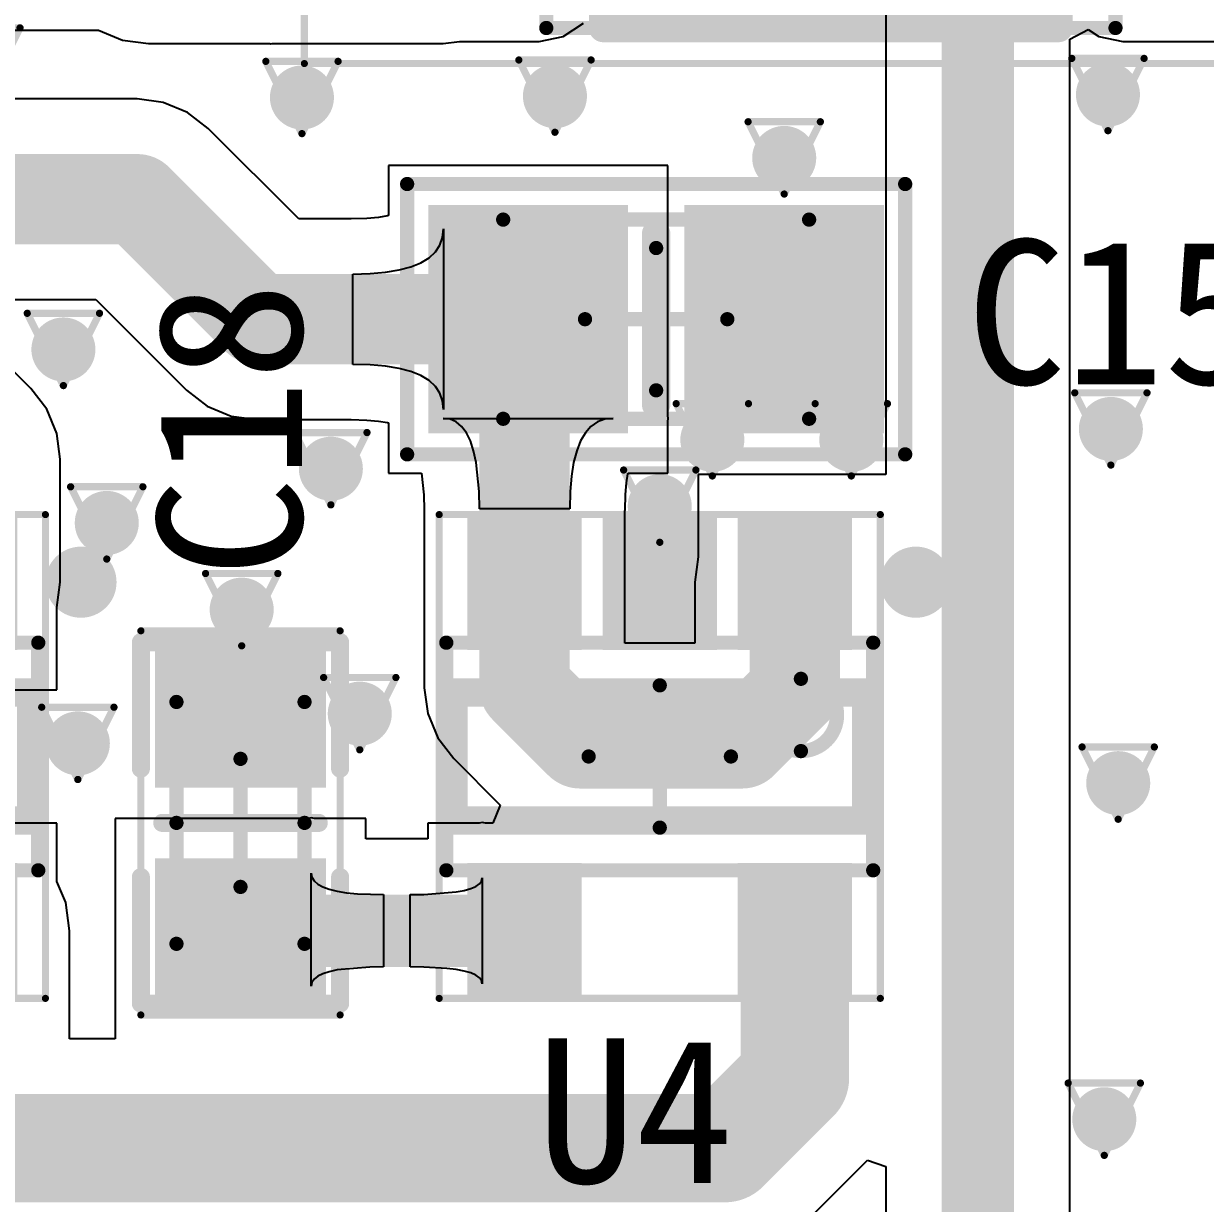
# Model space of a CAD drawing. Extents: x 75 to 173, y 40 to 188.
# Drawn here: x 133.12 to 141.42, y 161.45 to 169.74 of the extents above; entities that cross this region are included whole.
import ezdxf

# ---------------------------------------------------------------- set-up
doc = ezdxf.new("R2010")
doc.units = 0
doc.header["$MEASUREMENT"] = 0
doc.layers.get('0').update_dxf_attribs({"linetype": 'CONTINUOUS'})
for name, color, linetype in [('BottomLayer', 5, 'CONTINUOUS'), ('DRILLDRAWING', 1, 'CONTINUOUS'), ('MECHANICAL13', 56, 'CONTINUOUS'), ('MECHANICAL15', 56, 'CONTINUOUS'), ('MULTILAYER', 9, 'CONTINUOUS'), ('TopLayer', 1, 'CONTINUOUS'), ('TOPOVERLAY', 2, 'CONTINUOUS'), ('TOPPASTE', 8, 'CONTINUOUS'), ('TOPSOLDER', 216, 'CONTINUOUS'), ('ViaHoleLayer', 16, 'CONTINUOUS')]:
    doc.layers.add(name, color=color, linetype=linetype)

# ---------------------------------------------------------------- blocks, each defined once
blk = doc.blocks.new('SOT_23_5PIN_9')
at = {"layer": 'MECHANICAL13', "const_width": 0.1}
for points in [[(-0.79992, -1.500104), (-0.79992, 1.499918)], [(0.800082, 1.499918), (-0.79992, 1.499918)], [(0.800082, -1.500104), (0.800082, 1.499918)], [(0.800082, -1.500104), (-0.79992, -1.500104)]]:
    blk.add_lwpolyline(points, dxfattribs=at)
at = {"layer": 'MECHANICAL13'}
for points, const_width in [([(-0.824918, 1.499918, 1), (-0.774921, 1.499918, 1)], 0.05), ([(-0.824918, 1.499918, 1), (-0.774921, 1.499918, 1)], 0.05), ([(0.775084, 1.499918, 1), (0.825081, 1.499918, 1)], 0.05), ([(0.775084, 1.499918, 1), (0.825081, 1.499918, 1)], 0.05), ([(-0.03792, 0.991918, 1), (-0.54592, 0.991918, 1)], 0.1), ([(-0.570918, 0.991918, 1), (-0.520921, 0.991918, 1)], 0.05), ([(-0.062918, 0.991918, 1), (-0.012921, 0.991918, 1)], 0.05), ([(-0.824918, -1.500104, 1), (-0.774921, -1.500104, 1)], 0.05), ([(-0.824918, -1.500104, 1), (-0.774921, -1.500104, 1)], 0.05), ([(0.775084, -1.500104, 1), (0.825081, -1.500104, 1)], 0.05), ([(0.775084, -1.500104, 1), (0.825081, -1.500104, 1)], 0.05)]:
    blk.add_lwpolyline(points, format="xyb", close=True, dxfattribs=dict(at, const_width=const_width))
at = {"layer": 'MECHANICAL15'}
for points, const_width in [([(1.700002, 1.549999), (-1.699999, 1.549999)], 0.05), ([(-1.699999, -1.549999), (-1.699999, 1.549999)], 0.05), ([(1.700002, -1.549999), (1.700002, 1.549999)], 0.05), ([(0, -0.499999), (0, 0.500002)], 0.1), ([(0.500002, 0), (-0.499999, 0)], 0.1), ([(1.700002, -1.549999), (-1.699999, -1.549999)], 0.05)]:
    blk.add_lwpolyline(points, dxfattribs=dict(at, const_width=const_width))
for points, const_width in [([(-1.712498, 1.549999, 1), (-1.6875, 1.549999, 1)], 0.024999), ([(-1.712498, 1.549999, 1), (-1.6875, 1.549999, 1)], 0.024999), ([(1.687502, 1.549999, 1), (1.712501, 1.549999, 1)], 0.024999), ([(1.687502, 1.549999, 1), (1.712501, 1.549999, 1)], 0.024999), ([(-0.024999, 0.500002, 1), (0.024999, 0.500002, 1)], 0.05), ([(-0.524998, 0, 1), (-0.475, 0, 1)], 0.05), ([(0.475003, 0, 1), (0.525, 0, 1)], 0.05), ([(-0.024999, -0.499999, 1), (0.024999, -0.499999, 1)], 0.05), ([(-1.712498, -1.549999, 1), (-1.6875, -1.549999, 1)], 0.024999), ([(-1.712498, -1.549999, 1), (-1.6875, -1.549999, 1)], 0.024999), ([(1.687502, -1.549999, 1), (1.712501, -1.549999, 1)], 0.024999), ([(1.687502, -1.549999, 1), (1.712501, -1.549999, 1)], 0.024999)]:
    blk.add_lwpolyline(points, format="xyb", close=True, dxfattribs=dict(at, const_width=const_width))
at = {"layer": 'TOPOVERLAY'}
for points, const_width in [([(-1.099998, 1.800001, 1), (-1.35, 1.800001, 1)], 0.249999), ([(-1.412499, 1.800001, 1), (-1.287501, 1.800001, 1)], 0.124998), ([(-1.162497, 1.800001, 1), (-1.037499, 1.800001, 1)], 0.124998), ([(-0.499999, 1.45, 1), (-0.399999, 1.45, 1)], 0.1), ([(-0.499999, 1.45, 1), (-0.399999, 1.45, 1)], 0.1), ([(0.400002, 1.45, 1), (0.500002, 1.45, 1)], 0.1), ([(0.400002, 1.45, 1), (0.500002, 1.45, 1)], 0.1), ([(-0.499999, -1.45, 1), (-0.399999, -1.45, 1)], 0.1), ([(-0.499999, -1.45, 1), (-0.399999, -1.45, 1)], 0.1), ([(0.400002, -1.45, 1), (0.500002, -1.45, 1)], 0.1), ([(0.400002, -1.45, 1), (0.500002, -1.45, 1)], 0.1)]:
    blk.add_lwpolyline(points, format="xyb", close=True, dxfattribs=dict(at, const_width=const_width))
at = {"layer": 'TOPOVERLAY', "const_width": 0.2}
for points in [[(-0.449999, -1.45), (-0.449999, 1.45)], [(0.450002, 1.45), (-0.449999, 1.45)], [(0.450002, -1.45), (0.450002, 1.45)], [(0.450002, -1.45), (-0.449999, -1.45)]]:
    blk.add_lwpolyline(points, dxfattribs=at)
at = {"layer": 'TOPPASTE'}
for points in [[(-0.849998, 0.650001), (-0.849998, 1.25), (-1.599999, 0.650001), (-1.599999, 1.25)], [(1.600002, 0.650001), (1.600002, 1.25), (0.850001, 0.650001), (0.850001, 1.25)], [(-0.849998, -0.299999), (-0.849998, 0.299999), (-1.599999, -0.299999), (-1.599999, 0.299999)], [(-0.849998, -1.249997), (-0.849998, -0.649999), (-1.599999, -1.249997), (-1.599999, -0.649999)], [(1.600002, -1.249997), (1.600002, -0.649999), (0.850001, -1.249997), (0.850001, -0.649999)]]:
    blk.add_solid(points, dxfattribs=at)
at = {"layer": 'TOPSOLDER'}
for points in [[(-0.748398, 0.548401), (-0.748398, 1.3516), (-1.701599, 0.548401), (-1.701599, 1.3516)], [(1.701602, 0.548401), (1.701602, 1.3516), (0.748401, 0.548401), (0.748401, 1.3516)], [(-0.748398, -0.401599), (-0.748398, 0.401599), (-1.701599, -0.401599), (-1.701599, 0.401599)], [(-0.748398, -1.351598), (-0.748398, -0.548399), (-1.701599, -1.351598), (-1.701599, -0.548399)], [(1.701602, -1.351598), (1.701602, -0.548399), (0.748401, -1.351598), (0.748401, -0.548399)]]:
    blk.add_solid(points, dxfattribs=at)
blk = doc.blocks.new('C0603_18')
at = {"layer": 'MECHANICAL13', "const_width": 0.1}
for points in [[(-0.850001, -0.450002), (-0.850001, 0.449999)], [(0.849998, 0.449999), (-0.850001, 0.449999)], [(0.849998, -0.450002), (0.849998, 0.449999)], [(0.849998, -0.450002), (-0.850001, -0.450002)]]:
    blk.add_lwpolyline(points, dxfattribs=at)
at = {"layer": 'MECHANICAL13', "const_width": 0.05}
for points in [[(-0.875, 0.449999, 1), (-0.825002, 0.449999, 1)], [(-0.875, 0.449999, 1), (-0.825002, 0.449999, 1)], [(0.825, 0.449999, 1), (0.874997, 0.449999, 1)], [(0.825, 0.449999, 1), (0.874997, 0.449999, 1)], [(-0.875, -0.450002, 1), (-0.825002, -0.450002, 1)], [(-0.875, -0.450002, 1), (-0.825002, -0.450002, 1)], [(0.825, -0.450002, 1), (0.874997, -0.450002, 1)], [(0.825, -0.450002, 1), (0.874997, -0.450002, 1)]]:
    blk.add_lwpolyline(points, format="xyb", close=True, dxfattribs=at)
at = {"layer": 'MECHANICAL15'}
for points, const_width in [([(1.35, 0.700001), (-1.35, 0.700001)], 0.05), ([(-1.35, -0.700001), (-1.35, 0.700001)], 0.05), ([(1.35, -0.700001), (1.35, 0.700001)], 0.05), ([(0, -0.450002), (0, 0.449999)], 0.1), ([(0.449999, 0), (-0.450002, 0)], 0.1), ([(1.35, -0.700001), (-1.35, -0.700001)], 0.05)]:
    blk.add_lwpolyline(points, dxfattribs=dict(at, const_width=const_width))
for points, const_width in [([(-1.362499, 0.700001, 1), (-1.3375, 0.700001, 1)], 0.024999), ([(-1.362499, 0.700001, 1), (-1.3375, 0.700001, 1)], 0.024999), ([(1.3375, 0.700001, 1), (1.362499, 0.700001, 1)], 0.024999), ([(1.3375, 0.700001, 1), (1.362499, 0.700001, 1)], 0.024999), ([(-0.024999, 0.449999, 1), (0.024999, 0.449999, 1)], 0.05), ([(-0.475, 0, 1), (-0.425003, 0, 1)], 0.05), ([(0.425, 0, 1), (0.474998, 0, 1)], 0.05), ([(-0.024999, -0.450002, 1), (0.024999, -0.450002, 1)], 0.05), ([(-1.362499, -0.700001, 1), (-1.3375, -0.700001, 1)], 0.024999), ([(-1.362499, -0.700001, 1), (-1.3375, -0.700001, 1)], 0.024999), ([(1.3375, -0.700001, 1), (1.362499, -0.700001, 1)], 0.024999), ([(1.3375, -0.700001, 1), (1.362499, -0.700001, 1)], 0.024999)]:
    blk.add_lwpolyline(points, format="xyb", close=True, dxfattribs=dict(at, const_width=const_width))
at = {"layer": 'TOPOVERLAY', "const_width": 0.127}
for points in [[(-1.27, -0.700001), (-1.27, 0.700001)], [(-0.381, 0.700001), (-1.27, 0.700001)], [(1.27, 0.700001), (0.381, 0.700001)], [(1.27, -0.700001), (1.27, 0.700001)], [(0, -0.549999), (0, 0.549999)], [(-0.381, -0.700001), (-1.27, -0.700001)], [(1.27, -0.700001), (0.381, -0.700001)]]:
    blk.add_lwpolyline(points, dxfattribs=at)
at = {"layer": 'TOPOVERLAY', "const_width": 0.0635}
for points in [[(-1.30175, 0.700001, 1), (-1.23825, 0.700001, 1)], [(-1.30175, 0.700001, 1), (-1.23825, 0.700001, 1)], [(-0.41275, 0.700001, 1), (-0.34925, 0.700001, 1)], [(0.34925, 0.700001, 1), (0.41275, 0.700001, 1)], [(1.23825, 0.700001, 1), (1.30175, 0.700001, 1)], [(1.23825, 0.700001, 1), (1.30175, 0.700001, 1)], [(-0.03175, 0.549999, 1), (0.03175, 0.549999, 1)], [(-0.03175, -0.549999, 1), (0.03175, -0.549999, 1)], [(-1.30175, -0.700001, 1), (-1.23825, -0.700001, 1)], [(-1.30175, -0.700001, 1), (-1.23825, -0.700001, 1)], [(-0.41275, -0.700001, 1), (-0.34925, -0.700001, 1)], [(0.34925, -0.700001, 1), (0.41275, -0.700001, 1)], [(1.23825, -0.700001, 1), (1.30175, -0.700001, 1)], [(1.23825, -0.700001, 1), (1.30175, -0.700001, 1)]]:
    blk.add_lwpolyline(points, format="xyb", close=True, dxfattribs=at)
at = {"layer": 'TOPPASTE'}
for points in [[(-0.350002, -0.499999), (-0.350002, 0.499999), (-1.15, -0.499999), (-1.15, 0.499999)], [(1.149998, -0.499999), (1.149998, 0.499999), (0.349999, -0.499999), (0.349999, 0.499999)]]:
    blk.add_solid(points, dxfattribs=at)
at = {"layer": 'TOPSOLDER'}
for points in [[(-0.248402, -0.601599), (-0.248402, 0.601599), (-1.2516, -0.601599), (-1.2516, 0.601599)], [(1.251598, -0.601599), (1.251598, 0.601599), (0.248399, -0.601599), (0.248399, 0.601599)]]:
    blk.add_solid(points, dxfattribs=at)
blk = doc.blocks.new('C0805_19')
at = {"layer": 'MECHANICAL13', "const_width": 0.1}
for points in [[(-1.074999, 0.700004), (1.075002, 0.700004)], [(-1.074999, -0.699996), (-1.074999, 0.700004)], [(1.075002, -0.699996), (1.075002, 0.700004)], [(-1.074999, -0.699996), (1.075002, -0.699996)]]:
    blk.add_lwpolyline(points, dxfattribs=at)
at = {"layer": 'MECHANICAL13', "const_width": 0.05}
for points in [[(-1.099998, 0.700004, 1), (-1.05, 0.700004, 1)], [(-1.099998, 0.700004, 1), (-1.05, 0.700004, 1)], [(1.050003, 0.700004, 1), (1.1, 0.700004, 1)], [(1.050003, 0.700004, 1), (1.1, 0.700004, 1)], [(-1.099998, -0.699996, 1), (-1.05, -0.699996, 1)], [(-1.099998, -0.699996, 1), (-1.05, -0.699996, 1)], [(1.050003, -0.699996, 1), (1.1, -0.699996, 1)], [(1.050003, -0.699996, 1), (1.1, -0.699996, 1)]]:
    blk.add_lwpolyline(points, format="xyb", close=True, dxfattribs=at)
at = {"layer": 'MECHANICAL15', "const_width": 0.1}
for points in [[(-1.749999, 0.950003), (1.750002, 0.950003)], [(-1.749999, -0.949996), (-1.749999, 0.950003)], [(1.750002, -0.949996), (1.750002, 0.950003)], [(0.000003, -0.499996), (0.000003, 0.500004)], [(-0.499999, 0.000003), (0.500002, 0.000003)], [(-1.749999, -0.949996), (1.750002, -0.949996)]]:
    blk.add_lwpolyline(points, dxfattribs=at)
at = {"layer": 'MECHANICAL15', "const_width": 0.05}
for points in [[(-1.774998, 0.950003, 1), (-1.725, 0.950003, 1)], [(-1.774998, 0.950003, 1), (-1.725, 0.950003, 1)], [(1.725003, 0.950003, 1), (1.775, 0.950003, 1)], [(1.725003, 0.950003, 1), (1.775, 0.950003, 1)], [(-0.024996, 0.500004, 1), (0.025001, 0.500004, 1)], [(-0.524998, 0.000003, 1), (-0.475, 0.000003, 1)], [(0.475003, 0.000003, 1), (0.525, 0.000003, 1)], [(-0.024996, -0.499996, 1), (0.025001, -0.499996, 1)], [(-1.774998, -0.949996, 1), (-1.725, -0.949996, 1)], [(-1.774998, -0.949996, 1), (-1.725, -0.949996, 1)], [(1.725003, -0.949996, 1), (1.775, -0.949996, 1)], [(1.725003, -0.949996, 1), (1.775, -0.949996, 1)]]:
    blk.add_lwpolyline(points, format="xyb", close=True, dxfattribs=at)
at = {"layer": 'TOPOVERLAY', "const_width": 0.2}
blk.add_lwpolyline([(0, -0.599999), (0, 0.599999)], dxfattribs=at)
at = {"layer": 'TOPOVERLAY', "const_width": 0.1}
for points in [[(-0.05, 0.599999, 1), (0.05, 0.599999, 1)], [(-0.05, -0.599999, 1), (0.05, -0.599999, 1)]]:
    blk.add_lwpolyline(points, format="xyb", close=True, dxfattribs=at)
at = {"layer": 'TOPPASTE'}
for points in [[(-0.299999, -0.699996), (-0.299999, 0.700001), (-1.499997, -0.699996), (-1.499997, 0.700001)], [(1.5, -0.699996), (1.5, 0.700001), (0.300002, -0.699996), (0.300002, 0.700001)]]:
    blk.add_solid(points, dxfattribs=at)
at = {"layer": 'TOPSOLDER'}
for points in [[(-0.198399, -0.801596), (-0.198399, 0.801601), (-1.601597, -0.801596), (-1.601597, 0.801601)], [(1.6016, -0.801596), (1.6016, 0.801601), (0.198402, -0.801596), (0.198402, 0.801601)]]:
    blk.add_solid(points, dxfattribs=at)
blk = doc.blocks.new('SOP_8PIN_20')
at = {"layer": 'MECHANICAL13', "const_width": 0.1}
for points in [[(-2.000001, -2.5), (-2.000001, 2.5)], [(-2.000001, 2.5), (1.999999, 2.5)], [(1.999999, -2.5), (1.999999, 2.5)], [(-2.000001, -2.5), (1.999999, -2.5)]]:
    blk.add_lwpolyline(points, dxfattribs=at)
at = {"layer": 'MECHANICAL13'}
for points, const_width in [([(-2.025, 2.5, 1), (-1.975002, 2.5, 1)], 0.05), ([(-2.025, 2.5, 1), (-1.975002, 2.5, 1)], 0.05), ([(1.975, 2.5, 1), (2.024997, 2.5, 1)], 0.05), ([(1.975, 2.5, 1), (2.024997, 2.5, 1)], 0.05), ([(-0.600001, 1.599999, 1), (-1.599999, 1.599999, 1)], 0.1), ([(-1.624998, 1.599999, 1), (-1.575001, 1.599999, 1)], 0.05), ([(-0.625, 1.599999, 1), (-0.575003, 1.599999, 1)], 0.05), ([(-2.025, -2.5, 1), (-1.975002, -2.5, 1)], 0.05), ([(-2.025, -2.5, 1), (-1.975002, -2.5, 1)], 0.05), ([(1.975, -2.5, 1), (2.024997, -2.5, 1)], 0.05), ([(1.975, -2.5, 1), (2.024997, -2.5, 1)], 0.05)]:
    blk.add_lwpolyline(points, format="xyb", close=True, dxfattribs=dict(at, const_width=const_width))
at = {"layer": 'MECHANICAL15'}
for points, const_width in [([(-3.7, -2.75), (-3.7, 2.75)], 0.05), ([(-3.7, 2.75), (3.7, 2.75)], 0.05), ([(3.7, -2.75), (3.7, 2.75)], 0.05), ([(0, -0.499999), (0, 0.499999)], 0.1), ([(-0.500002, 0), (0.499999, 0)], 0.1), ([(-3.7, -2.75), (3.7, -2.75)], 0.05)]:
    blk.add_lwpolyline(points, dxfattribs=dict(at, const_width=const_width))
for points, const_width in [([(-3.7125, 2.75, 1), (-3.687501, 2.75, 1)], 0.024999), ([(-3.7125, 2.75, 1), (-3.687501, 2.75, 1)], 0.024999), ([(3.687501, 2.75, 1), (3.7125, 2.75, 1)], 0.024999), ([(3.687501, 2.75, 1), (3.7125, 2.75, 1)], 0.024999), ([(-0.024999, 0.499999, 1), (0.024999, 0.499999, 1)], 0.05), ([(-0.525, 0, 1), (-0.475003, 0, 1)], 0.05), ([(0.475, 0, 1), (0.524998, 0, 1)], 0.05), ([(-0.024999, -0.499999, 1), (0.024999, -0.499999, 1)], 0.05), ([(-3.7125, -2.75, 1), (-3.687501, -2.75, 1)], 0.024999), ([(-3.7125, -2.75, 1), (-3.687501, -2.75, 1)], 0.024999), ([(3.687501, -2.75, 1), (3.7125, -2.75, 1)], 0.024999), ([(3.687501, -2.75, 1), (3.7125, -2.75, 1)], 0.024999)]:
    blk.add_lwpolyline(points, format="xyb", close=True, dxfattribs=dict(at, const_width=const_width))
at = {"layer": 'TOPOVERLAY'}
for points, const_width in [([(-2.599997, 2.755001, 1), (-2.849999, 2.755001, 1)], 0.249999), ([(-2.912499, 2.755001, 1), (-2.7875, 2.755001, 1)], 0.124998), ([(-2.662497, 2.755001, 1), (-2.537498, 2.755001, 1)], 0.124998), ([(-1.650002, 2.5, 1), (-1.550002, 2.5, 1)], 0.1), ([(-1.650002, 2.5, 1), (-1.550002, 2.5, 1)], 0.1), ([(1.549999, 2.5, 1), (1.649999, 2.5, 1)], 0.1), ([(1.549999, 2.5, 1), (1.649999, 2.5, 1)], 0.1), ([(-0.300002, 1.5, 1), (-0.900001, 1.5, 1)], 0.599999), ([(-1.05, 1.5, 1), (-0.750001, 1.5, 1)], 0.299999), ([(-0.450002, 1.5, 1), (-0.150002, 1.5, 1)], 0.299999), ([(-1.650002, -2.5, 1), (-1.550002, -2.5, 1)], 0.1), ([(-1.650002, -2.5, 1), (-1.550002, -2.5, 1)], 0.1), ([(1.549999, -2.5, 1), (1.649999, -2.5, 1)], 0.1), ([(1.549999, -2.5, 1), (1.649999, -2.5, 1)], 0.1)]:
    blk.add_lwpolyline(points, format="xyb", close=True, dxfattribs=dict(at, const_width=const_width))
at = {"layer": 'TOPOVERLAY', "const_width": 0.2}
for points in [[(-1.600002, -2.5), (-1.600002, 2.5)], [(-1.600002, 2.5), (1.599999, 2.5)], [(1.599999, -2.5), (1.599999, 2.5)], [(-1.600002, -2.5), (1.599999, -2.5)]]:
    blk.add_lwpolyline(points, dxfattribs=at)
blk = doc.blocks.new('SOT_23_5PIN_21')
at = {"layer": 'MECHANICAL13', "const_width": 0.1}
for points in [[(0.800082, 1.499918), (-0.79992, 1.499918)], [(-0.79992, -1.500104), (-0.79992, 1.499918)], [(0.800082, -1.500104), (0.800082, 1.499918)], [(0.800082, -1.500104), (-0.79992, -1.500104)]]:
    blk.add_lwpolyline(points, dxfattribs=at)
at = {"layer": 'MECHANICAL13'}
for points, const_width in [([(-0.824918, 1.499918, 1), (-0.774921, 1.499918, 1)], 0.05), ([(-0.824918, 1.499918, 1), (-0.774921, 1.499918, 1)], 0.05), ([(0.775084, 1.499918, 1), (0.825081, 1.499918, 1)], 0.05), ([(0.775084, 1.499918, 1), (0.825081, 1.499918, 1)], 0.05), ([(-0.03792, 0.991918, 1), (-0.54592, 0.991918, 1)], 0.1), ([(-0.570918, 0.991918, 1), (-0.520921, 0.991918, 1)], 0.05), ([(-0.062918, 0.991918, 1), (-0.012921, 0.991918, 1)], 0.05), ([(-0.824918, -1.500104, 1), (-0.774921, -1.500104, 1)], 0.05), ([(-0.824918, -1.500104, 1), (-0.774921, -1.500104, 1)], 0.05), ([(0.775084, -1.500104, 1), (0.825081, -1.500104, 1)], 0.05), ([(0.775084, -1.500104, 1), (0.825081, -1.500104, 1)], 0.05)]:
    blk.add_lwpolyline(points, format="xyb", close=True, dxfattribs=dict(at, const_width=const_width))
at = {"layer": 'MECHANICAL15'}
for points, const_width in [([(-1.699999, -1.549999), (-1.699999, 1.549999)], 0.05), ([(1.700002, 1.549999), (-1.699999, 1.549999)], 0.05), ([(1.700002, -1.549999), (1.700002, 1.549999)], 0.05), ([(0, -0.499999), (0, 0.500002)], 0.1), ([(0.500002, 0), (-0.499999, 0)], 0.1), ([(1.700002, -1.549999), (-1.699999, -1.549999)], 0.05)]:
    blk.add_lwpolyline(points, dxfattribs=dict(at, const_width=const_width))
for points, const_width in [([(-1.712498, 1.549999, 1), (-1.6875, 1.549999, 1)], 0.024999), ([(-1.712498, 1.549999, 1), (-1.6875, 1.549999, 1)], 0.024999), ([(1.687502, 1.549999, 1), (1.712501, 1.549999, 1)], 0.024999), ([(1.687502, 1.549999, 1), (1.712501, 1.549999, 1)], 0.024999), ([(-0.024999, 0.500002, 1), (0.024999, 0.500002, 1)], 0.05), ([(-0.524998, 0, 1), (-0.475, 0, 1)], 0.05), ([(0.475003, 0, 1), (0.525, 0, 1)], 0.05), ([(-0.024999, -0.499999, 1), (0.024999, -0.499999, 1)], 0.05), ([(-1.712498, -1.549999, 1), (-1.6875, -1.549999, 1)], 0.024999), ([(-1.712498, -1.549999, 1), (-1.6875, -1.549999, 1)], 0.024999), ([(1.687502, -1.549999, 1), (1.712501, -1.549999, 1)], 0.024999), ([(1.687502, -1.549999, 1), (1.712501, -1.549999, 1)], 0.024999)]:
    blk.add_lwpolyline(points, format="xyb", close=True, dxfattribs=dict(at, const_width=const_width))
at = {"layer": 'TOPOVERLAY'}
for points, const_width in [([(-1.099998, 1.800001, 1), (-1.35, 1.800001, 1)], 0.249999), ([(-1.412499, 1.800001, 1), (-1.287501, 1.800001, 1)], 0.124998), ([(-1.162497, 1.800001, 1), (-1.037499, 1.800001, 1)], 0.124998), ([(-0.499999, 1.45, 1), (-0.399999, 1.45, 1)], 0.1), ([(-0.499999, 1.45, 1), (-0.399999, 1.45, 1)], 0.1), ([(0.400002, 1.45, 1), (0.500002, 1.45, 1)], 0.1), ([(0.400002, 1.45, 1), (0.500002, 1.45, 1)], 0.1), ([(-0.499999, -1.45, 1), (-0.399999, -1.45, 1)], 0.1), ([(-0.499999, -1.45, 1), (-0.399999, -1.45, 1)], 0.1), ([(0.400002, -1.45, 1), (0.500002, -1.45, 1)], 0.1), ([(0.400002, -1.45, 1), (0.500002, -1.45, 1)], 0.1)]:
    blk.add_lwpolyline(points, format="xyb", close=True, dxfattribs=dict(at, const_width=const_width))
at = {"layer": 'TOPOVERLAY', "const_width": 0.2}
for points in [[(0.450002, 1.45), (-0.449999, 1.45)], [(-0.449999, -1.45), (-0.449999, 1.45)], [(0.450002, -1.45), (0.450002, 1.45)], [(0.450002, -1.45), (-0.449999, -1.45)]]:
    blk.add_lwpolyline(points, dxfattribs=at)
at = {"layer": 'TOPPASTE'}
for points in [[(-0.849998, 0.650001), (-0.849998, 1.25), (-1.599999, 0.650001), (-1.599999, 1.25)], [(1.600002, 0.650001), (1.600002, 1.25), (0.850001, 0.650001), (0.850001, 1.25)], [(-0.849998, -0.299999), (-0.849998, 0.299999), (-1.599999, -0.299999), (-1.599999, 0.299999)], [(-0.849998, -1.249997), (-0.849998, -0.649999), (-1.599999, -1.249997), (-1.599999, -0.649999)], [(1.600002, -1.249997), (1.600002, -0.649999), (0.850001, -1.249997), (0.850001, -0.649999)]]:
    blk.add_solid(points, dxfattribs=at)
at = {"layer": 'TOPSOLDER'}
for points in [[(-0.748398, 0.548401), (-0.748398, 1.3516), (-1.701599, 0.548401), (-1.701599, 1.3516)], [(1.701602, 0.548401), (1.701602, 1.3516), (0.748401, 0.548401), (0.748401, 1.3516)], [(-0.748398, -0.401599), (-0.748398, 0.401599), (-1.701599, -0.401599), (-1.701599, 0.401599)], [(-0.748398, -1.351598), (-0.748398, -0.548399), (-1.701599, -1.351598), (-1.701599, -0.548399)], [(1.701602, -1.351598), (1.701602, -0.548399), (0.748401, -1.351598), (0.748401, -0.548399)]]:
    blk.add_solid(points, dxfattribs=at)

msp = doc.modelspace()

# ---------------------------------------------------------------- linework, layer by layer
at = {"layer": 'BottomLayer', "const_width": 0.225}
for points in [[(134.95856, 169.21897, 1), (135.18355, 169.21897, 1)], [(136.73656, 169.22862, 1), (136.96155, 169.22862, 1)], [(140.62276, 169.23961, 1), (140.84775, 169.23961, 1)], [(138.34776, 168.79442, 1), (138.57276, 168.79442, 1)], [(133.28216, 167.44822, 1), (133.50715, 167.44822, 1)], [(140.64338, 166.88942, 1), (140.86838, 166.88942, 1)], [(137.84258, 166.81322, 1), (138.06758, 166.81322, 1)], [(138.81936, 166.81322, 1), (139.04435, 166.81322, 1)], [(135.16176, 166.61002, 1), (135.38675, 166.61002, 1)], [(137.47316, 166.34674, 1), (137.69815, 166.34674, 1)], [(133.58696, 166.22902, 1), (133.81195, 166.22902, 1)], [(134.53516, 165.61942, 1), (134.76016, 165.61942, 1)], [(135.36496, 164.88848, 1), (135.58995, 164.88848, 1)], [(133.38376, 164.67962, 1), (133.60875, 164.67962, 1)], [(140.69494, 164.40022, 1), (140.91994, 164.40022, 1)], [(140.59706, 162.03802, 1), (140.82206, 162.03802, 1)]]:
    msp.add_lwpolyline(points, format="xyb", close=True, dxfattribs=at)
at = {"layer": 'DRILLDRAWING', "const_width": 0.0508}
for points in [[(132.58186, 169.70882), (133.08986, 169.70882)], [(132.83586, 169.20082), (133.08986, 169.70882)], [(134.81706, 169.47297), (135.32506, 169.47297)], [(134.81706, 169.47297), (135.07106, 168.96497)], [(135.07106, 168.96497), (135.32506, 169.47297)], [(136.59506, 169.48262), (137.10306, 169.48262)], [(136.59506, 169.48262), (136.84906, 168.97462)], [(136.84906, 168.97462), (137.10306, 169.48262)], [(140.48126, 169.49361), (140.98926, 169.49361)], [(140.48126, 169.49361), (140.73526, 168.98561)], [(140.73526, 168.98561), (140.98926, 169.49361)], [(138.20626, 169.04842), (138.71426, 169.04842)], [(138.20626, 169.04842), (138.46026, 168.54042)], [(138.46026, 168.54042), (138.71426, 169.04842)], [(133.14066, 167.70222), (133.64866, 167.70222)], [(133.14066, 167.70222), (133.39466, 167.19422)], [(133.39466, 167.19422), (133.64866, 167.70222)], [(137.70108, 167.06722), (138.20908, 167.06722)], [(137.70108, 167.06722), (137.95508, 166.55922)], [(137.95508, 166.55922), (138.20908, 167.06722)], [(138.67786, 167.06722), (139.18586, 167.06722)], [(138.67786, 167.06722), (138.93186, 166.55922)], [(138.93186, 166.55922), (139.18586, 167.06722)], [(140.50188, 167.14342), (141.00988, 167.14342)], [(140.50188, 167.14342), (140.75588, 166.63542)], [(140.75588, 166.63542), (141.00988, 167.14342)], [(135.02026, 166.86402), (135.52826, 166.86402)], [(135.02026, 166.86402), (135.27426, 166.35602)], [(135.27426, 166.35602), (135.52826, 166.86402)], [(137.33166, 166.60074), (137.83966, 166.60074)], [(137.33166, 166.60074), (137.58566, 166.09274)], [(137.58566, 166.09274), (137.83966, 166.60074)], [(133.44546, 166.48302), (133.95346, 166.48302)], [(133.44546, 166.48302), (133.69946, 165.97502)], [(133.69946, 165.97502), (133.95346, 166.48302)], [(134.39366, 165.87342), (134.90166, 165.87342)], [(134.39366, 165.87342), (134.64766, 165.36542)], [(134.64766, 165.36542), (134.90166, 165.87342)], [(135.22346, 165.14248), (135.73146, 165.14248)], [(135.22346, 165.14248), (135.47746, 164.63448)], [(135.47746, 164.63448), (135.73146, 165.14248)], [(133.24226, 164.93362), (133.75026, 164.93362)], [(133.24226, 164.93362), (133.49626, 164.42562)], [(133.49626, 164.42562), (133.75026, 164.93362)], [(140.55344, 164.65422), (141.06144, 164.65422)], [(140.55344, 164.65422), (140.80744, 164.14622)], [(140.80744, 164.14622), (141.06144, 164.65422)], [(140.45556, 162.29202), (140.96356, 162.29202)], [(140.45556, 162.29202), (140.70956, 161.78402)], [(140.70956, 161.78402), (140.96356, 162.29202)]]:
    msp.add_lwpolyline(points, dxfattribs=at)
at = {"layer": 'DRILLDRAWING', "const_width": 0.0254}
for points in [[(133.07716, 169.70882, 1), (133.10256, 169.70882, 1)], [(133.07716, 169.70882, 1), (133.10256, 169.70882, 1)], [(134.80436, 169.47297, 1), (134.82976, 169.47297, 1)], [(134.80436, 169.47297, 1), (134.82976, 169.47297, 1)], [(135.31236, 169.47297, 1), (135.33776, 169.47297, 1)], [(135.31236, 169.47297, 1), (135.33776, 169.47297, 1)], [(136.58236, 169.48262, 1), (136.60776, 169.48262, 1)], [(136.58236, 169.48262, 1), (136.60776, 169.48262, 1)], [(137.09036, 169.48262, 1), (137.11576, 169.48262, 1)], [(137.09036, 169.48262, 1), (137.11576, 169.48262, 1)], [(140.46856, 169.49361, 1), (140.49396, 169.49361, 1)], [(140.46856, 169.49361, 1), (140.49396, 169.49361, 1)], [(140.97656, 169.49361, 1), (141.00196, 169.49361, 1)], [(140.97656, 169.49361, 1), (141.00196, 169.49361, 1)], [(136.83636, 168.97462, 1), (136.86176, 168.97462, 1)], [(136.83636, 168.97462, 1), (136.86176, 168.97462, 1)], [(138.19356, 169.04842, 1), (138.21896, 169.04842, 1)], [(138.19356, 169.04842, 1), (138.21896, 169.04842, 1)], [(138.70156, 169.04842, 1), (138.72696, 169.04842, 1)], [(138.70156, 169.04842, 1), (138.72696, 169.04842, 1)], [(140.72256, 168.98561, 1), (140.74796, 168.98561, 1)], [(140.72256, 168.98561, 1), (140.74796, 168.98561, 1)], [(135.05836, 168.96497, 1), (135.08376, 168.96497, 1)], [(135.05836, 168.96497, 1), (135.08376, 168.96497, 1)], [(138.44756, 168.54042, 1), (138.47296, 168.54042, 1)], [(138.44756, 168.54042, 1), (138.47296, 168.54042, 1)], [(133.12796, 167.70222, 1), (133.15336, 167.70222, 1)], [(133.12796, 167.70222, 1), (133.15336, 167.70222, 1)], [(133.63596, 167.70222, 1), (133.66136, 167.70222, 1)], [(133.63596, 167.70222, 1), (133.66136, 167.70222, 1)], [(133.38196, 167.19422, 1), (133.40736, 167.19422, 1)], [(133.38196, 167.19422, 1), (133.40736, 167.19422, 1)], [(137.68838, 167.06722, 1), (137.71378, 167.06722, 1)], [(137.68838, 167.06722, 1), (137.71378, 167.06722, 1)], [(138.19638, 167.06722, 1), (138.22178, 167.06722, 1)], [(138.19638, 167.06722, 1), (138.22178, 167.06722, 1)], [(138.66516, 167.06722, 1), (138.69056, 167.06722, 1)], [(138.66516, 167.06722, 1), (138.69056, 167.06722, 1)], [(139.17316, 167.06722, 1), (139.19856, 167.06722, 1)], [(139.17316, 167.06722, 1), (139.19856, 167.06722, 1)], [(140.48918, 167.14342, 1), (140.51458, 167.14342, 1)], [(140.48918, 167.14342, 1), (140.51458, 167.14342, 1)], [(140.99718, 167.14342, 1), (141.02258, 167.14342, 1)], [(140.99718, 167.14342, 1), (141.02258, 167.14342, 1)], [(135.00756, 166.86402, 1), (135.03296, 166.86402, 1)], [(135.00756, 166.86402, 1), (135.03296, 166.86402, 1)], [(135.51556, 166.86402, 1), (135.54096, 166.86402, 1)], [(135.51556, 166.86402, 1), (135.54096, 166.86402, 1)], [(137.31896, 166.60074, 1), (137.34436, 166.60074, 1)], [(137.31896, 166.60074, 1), (137.34436, 166.60074, 1)], [(137.82696, 166.60074, 1), (137.85236, 166.60074, 1)], [(137.82696, 166.60074, 1), (137.85236, 166.60074, 1)], [(140.74318, 166.63542, 1), (140.76858, 166.63542, 1)], [(140.74318, 166.63542, 1), (140.76858, 166.63542, 1)], [(133.43276, 166.48302, 1), (133.45816, 166.48302, 1)], [(133.43276, 166.48302, 1), (133.45816, 166.48302, 1)], [(133.94076, 166.48302, 1), (133.96616, 166.48302, 1)], [(133.94076, 166.48302, 1), (133.96616, 166.48302, 1)], [(137.94238, 166.55922, 1), (137.96778, 166.55922, 1)], [(137.94238, 166.55922, 1), (137.96778, 166.55922, 1)], [(138.91916, 166.55922, 1), (138.94456, 166.55922, 1)], [(138.91916, 166.55922, 1), (138.94456, 166.55922, 1)], [(135.26156, 166.35602, 1), (135.28696, 166.35602, 1)], [(135.26156, 166.35602, 1), (135.28696, 166.35602, 1)], [(137.57296, 166.09274, 1), (137.59836, 166.09274, 1)], [(137.57296, 166.09274, 1), (137.59836, 166.09274, 1)], [(133.68676, 165.97502, 1), (133.71216, 165.97502, 1)], [(133.68676, 165.97502, 1), (133.71216, 165.97502, 1)], [(134.38096, 165.87342, 1), (134.40636, 165.87342, 1)], [(134.38096, 165.87342, 1), (134.40636, 165.87342, 1)], [(134.88896, 165.87342, 1), (134.91436, 165.87342, 1)], [(134.88896, 165.87342, 1), (134.91436, 165.87342, 1)], [(134.63496, 165.36542, 1), (134.66036, 165.36542, 1)], [(134.63496, 165.36542, 1), (134.66036, 165.36542, 1)], [(135.21076, 165.14248, 1), (135.23616, 165.14248, 1)], [(135.21076, 165.14248, 1), (135.23616, 165.14248, 1)], [(135.71876, 165.14248, 1), (135.74416, 165.14248, 1)], [(135.71876, 165.14248, 1), (135.74416, 165.14248, 1)], [(133.22956, 164.93362, 1), (133.25496, 164.93362, 1)], [(133.22956, 164.93362, 1), (133.25496, 164.93362, 1)], [(133.73756, 164.93362, 1), (133.76296, 164.93362, 1)], [(133.73756, 164.93362, 1), (133.76296, 164.93362, 1)], [(135.46476, 164.63448, 1), (135.49016, 164.63448, 1)], [(135.46476, 164.63448, 1), (135.49016, 164.63448, 1)], [(140.54074, 164.65422, 1), (140.56614, 164.65422, 1)], [(140.54074, 164.65422, 1), (140.56614, 164.65422, 1)], [(141.04874, 164.65422, 1), (141.07414, 164.65422, 1)], [(141.04874, 164.65422, 1), (141.07414, 164.65422, 1)], [(133.48356, 164.42562, 1), (133.50896, 164.42562, 1)], [(133.48356, 164.42562, 1), (133.50896, 164.42562, 1)], [(140.79474, 164.14622, 1), (140.82014, 164.14622, 1)], [(140.79474, 164.14622, 1), (140.82014, 164.14622, 1)], [(140.44286, 162.29202, 1), (140.46826, 162.29202, 1)], [(140.44286, 162.29202, 1), (140.46826, 162.29202, 1)], [(140.95086, 162.29202, 1), (140.97626, 162.29202, 1)], [(140.95086, 162.29202, 1), (140.97626, 162.29202, 1)], [(140.69686, 161.78402, 1), (140.72226, 161.78402, 1)], [(140.69686, 161.78402, 1), (140.72226, 161.78402, 1)]]:
    msp.add_lwpolyline(points, format="xyb", close=True, dxfattribs=at)
at = {"layer": 'MULTILAYER', "const_width": 0.225}
for points in [[(134.95856, 169.21897, 1), (135.18355, 169.21897, 1)], [(136.73656, 169.22862, 1), (136.96155, 169.22862, 1)], [(140.62276, 169.23961, 1), (140.84775, 169.23961, 1)], [(138.34776, 168.79442, 1), (138.57276, 168.79442, 1)], [(133.28216, 167.44822, 1), (133.50715, 167.44822, 1)], [(140.64338, 166.88942, 1), (140.86838, 166.88942, 1)], [(137.84258, 166.81322, 1), (138.06758, 166.81322, 1)], [(138.81936, 166.81322, 1), (139.04435, 166.81322, 1)], [(135.16176, 166.61002, 1), (135.38675, 166.61002, 1)], [(137.47316, 166.34674, 1), (137.69815, 166.34674, 1)], [(133.58696, 166.22902, 1), (133.81195, 166.22902, 1)], [(134.53516, 165.61942, 1), (134.76016, 165.61942, 1)], [(135.36496, 164.88848, 1), (135.58995, 164.88848, 1)], [(133.38376, 164.67962, 1), (133.60875, 164.67962, 1)], [(140.69494, 164.40022, 1), (140.91994, 164.40022, 1)], [(140.59706, 162.03802, 1), (140.82206, 162.03802, 1)]]:
    msp.add_lwpolyline(points, format="xyb", close=True, dxfattribs=at)
at = {"layer": 'TopLayer'}
for p, q in [((139.17341, 173.76404), (139.17341, 166.56842)), ((132.44065, 169.69142), (133.64146, 169.69142)), ((133.64146, 169.69142), (133.80931, 169.6219)), ((136.90581, 169.64649), (137.04871, 169.74197)), ((140.4683, 169.62898), (140.5953, 169.69687)), ((140.5953, 169.69687), (140.6707, 169.64649)), ((133.80931, 169.6219), (133.99165, 169.59789)), ((133.99165, 169.59789), (134.84638, 169.59789)), ((134.84638, 169.59789), (134.8536, 169.59646)), ((134.8536, 169.59646), (134.86083, 169.59789)), ((134.86083, 169.59789), (136.06326, 169.59789)), ((136.06326, 169.59789), (136.17769, 169.61296)), ((136.17769, 169.61296), (136.73726, 169.61296)), ((136.73726, 169.61296), (136.90581, 169.64649)), ((140.4683, 161.01547), (140.4683, 169.62898)), ((140.6707, 169.64649), (140.83926, 169.61296)), ((140.83926, 169.61296), (142.18725, 169.61296)), ((133.91365, 169.20855), (132.15077, 169.20855)), ((134.096, 169.18454), (133.91365, 169.20855)), ((134.26592, 169.11416), (134.096, 169.18454)), ((134.41183, 169.0022), (134.26592, 169.11416)), ((135.04868, 168.36535), (134.41183, 169.0022)), ((137.64126, 168.74182), (135.67926, 168.74182)), ((135.67926, 168.74182), (135.67926, 168.38912)), ((137.64126, 167.01294), (137.64126, 168.74182)), ((135.41237, 168.36535), (135.04868, 168.36535)), ((135.41814, 168.36666), (135.41237, 168.36535)), ((135.52744, 168.36952), (135.41814, 168.36666)), ((135.60915, 168.3767), (135.52744, 168.36952)), ((135.67147, 168.38703), (135.60915, 168.3767)), ((135.67926, 168.38912), (135.67147, 168.38703)), ((136.05997, 168.2355), (136.06635, 168.29582)), ((136.06635, 168.29582), (136.06635, 167.02582)), ((136.00893, 168.1339), (136.04083, 168.18152)), ((136.04083, 168.18152), (136.05997, 168.2355)), ((135.90684, 168.0577), (135.96427, 168.09262)), ((135.96427, 168.09262), (136.00893, 168.1339)), ((135.658, 167.99102), (135.75371, 168.0069)), ((135.75371, 168.0069), (135.83666, 168.02912)), ((135.83666, 168.02912), (135.90684, 168.0577)), ((135.42831, 167.97832), (135.54954, 167.9815)), ((135.42831, 167.34332), (135.42831, 167.97832)), ((135.54954, 167.9815), (135.658, 167.99102)), ((132.68709, 167.7995), (133.62183, 167.7995)), ((133.62183, 167.7995), (134.25868, 167.16265)), ((133.16643, 167.1742), (132.77523, 167.5654)), ((135.54954, 167.34015), (135.42831, 167.34332)), ((135.658, 167.33062), (135.54954, 167.34015)), ((135.75371, 167.31475), (135.658, 167.33062)), ((135.83666, 167.29252), (135.75371, 167.31475)), ((135.90684, 167.26395), (135.83666, 167.29252)), ((135.96427, 167.22902), (135.90684, 167.26395)), ((133.27839, 167.02829), (133.16643, 167.1742)), ((136.00893, 167.18775), (135.96427, 167.22902)), ((136.04083, 167.14012), (136.00893, 167.18775)), ((134.25868, 167.16265), (134.40459, 167.05069)), ((136.05997, 167.08615), (136.04083, 167.14012)), ((133.34878, 166.85836), (133.27839, 167.02829)), ((134.40459, 167.05069), (134.57451, 166.9803)), ((136.06635, 167.02582), (136.05997, 167.08615)), ((137.64335, 167.00632), (137.64126, 167.01294)), ((137.64148, 166.98493), (137.64335, 167.00632)), ((134.57451, 166.9803), (134.75685, 166.9563)), ((134.75685, 166.9563), (135.41237, 166.9563)), ((135.41237, 166.9563), (135.41814, 166.95499)), ((135.41814, 166.95499), (135.52745, 166.95213)), ((135.52745, 166.95213), (135.60915, 166.94495)), ((135.60915, 166.94495), (135.67147, 166.93462)), ((135.67147, 166.93462), (135.67926, 166.93253)), ((135.67926, 166.93253), (135.67926, 166.57983)), ((136.11173, 166.95752), (136.06331, 166.96387)), ((136.06331, 166.96387), (137.25721, 166.96387)), ((136.15505, 166.93847), (136.11173, 166.95752)), ((136.19328, 166.90672), (136.15505, 166.93847)), ((137.14775, 166.93847), (137.10214, 166.90672)), ((137.19944, 166.95752), (137.14775, 166.93847)), ((137.25721, 166.96387), (137.19944, 166.95752)), ((137.64126, 166.94167), (137.64567, 166.96387)), ((137.64126, 166.57983), (137.64126, 166.94167)), ((137.64567, 166.96387), (137.64148, 166.98493)), ((133.37278, 166.67602), (133.34878, 166.85836)), ((136.22641, 166.86227), (136.19328, 166.90672)), ((136.25444, 166.80512), (136.22641, 166.86227)), ((137.06262, 166.86227), (137.02917, 166.80512)), ((137.10214, 166.90672), (137.06262, 166.86227)), ((136.27738, 166.73527), (136.25444, 166.80512)), ((137.02917, 166.80512), (137.00181, 166.73527)), ((133.37278, 165.81242), (133.37278, 166.67602)), ((136.29522, 166.65272), (136.27738, 166.73527)), ((137.00181, 166.73527), (136.98052, 166.65272)), ((136.31561, 166.44952), (136.29522, 166.65272)), ((136.98052, 166.65272), (136.96532, 166.55747)), ((135.67926, 166.57983), (135.91212, 166.57983)), ((135.91212, 166.57983), (135.92755, 166.42599)), ((136.96532, 166.55747), (136.9562, 166.44952)), ((137.34425, 166.42824), (137.35119, 166.51043)), ((137.35119, 166.51043), (137.36125, 166.57346)), ((137.36125, 166.57346), (137.3629, 166.57983)), ((137.3629, 166.57983), (137.64126, 166.57983)), ((139.17341, 166.56842), (137.85466, 166.56842)), ((137.85466, 166.56842), (137.85466, 165.99114)), ((135.92755, 166.42599), (135.92978, 166.32067)), ((136.31816, 166.32887), (136.31561, 166.44952)), ((136.9562, 166.44952), (136.95316, 166.32887)), ((137.3415, 166.31909), (137.34425, 166.42824)), ((135.92978, 166.32067), (135.93113, 166.31456)), ((135.93113, 166.31456), (135.93113, 165.07082)), ((136.95316, 166.32887), (136.31816, 166.32887)), ((137.34019, 166.31326), (137.3415, 166.31909)), ((137.34019, 165.38415), (137.34019, 166.31326)), ((137.85466, 165.99114), (137.83113, 165.81242)), ((133.34926, 165.6337), (133.37278, 165.81242)), ((137.83113, 165.81242), (137.83113, 165.38415)), ((133.34926, 165.05642), (133.34926, 165.6337)), ((137.83113, 165.38415), (137.34019, 165.38415)), ((131.98726, 165.05642), (133.34926, 165.05642)), ((135.93113, 165.07082), (135.95514, 164.88848)), ((135.95514, 164.88848), (136.02552, 164.71855)), ((136.02552, 164.71855), (136.13748, 164.57264)), ((136.13748, 164.57264), (136.46471, 164.24542)), ((136.46471, 164.24542), (136.4121, 164.11842)), ((133.34926, 164.11842), (132.76378, 164.11842)), ((133.34926, 163.70955), (133.34926, 164.11842)), ((135.114, 164.15182), (133.75826, 164.15182)), ((133.75826, 164.15182), (133.75826, 162.6034)), ((135.13621, 164.15624), (135.114, 164.15182)), ((135.15841, 164.15182), (135.13621, 164.15624)), ((135.52025, 164.15182), (135.15841, 164.15182)), ((135.52025, 164.00986), (135.52025, 164.15182)), ((136.3165, 164.11842), (135.95466, 164.11842)), ((135.95466, 164.11842), (135.95466, 164.00986)), ((136.33871, 164.12284), (136.3165, 164.11842)), ((136.36091, 164.11842), (136.33871, 164.12284)), ((136.4121, 164.11842), (136.36091, 164.11842)), ((135.95466, 164.00986), (135.52025, 164.00986)), ((135.13621, 162.97387), (135.13621, 163.76777)), ((135.13621, 163.76777), (135.14129, 163.73902)), ((133.41065, 163.56134), (133.34926, 163.70955)), ((135.14129, 163.73902), (135.15653, 163.71329)), ((135.15653, 163.71329), (135.18193, 163.69058)), ((135.18193, 163.69058), (135.21749, 163.67091)), ((136.29299, 163.67422), (136.31839, 163.69191)), ((136.31839, 163.69191), (136.33363, 163.71196)), ((136.33363, 163.71196), (136.33871, 163.73437)), ((136.33871, 163.73437), (136.33871, 162.99047)), ((135.21749, 163.67091), (135.26321, 163.65426)), ((135.26321, 163.65426), (135.31909, 163.64064)), ((135.31909, 163.64064), (135.38513, 163.63004)), ((135.38513, 163.63004), (135.46133, 163.62248)), ((135.46133, 163.62248), (135.64421, 163.61642)), ((135.64421, 163.61642), (135.64421, 163.10842)), ((135.83071, 163.61642), (135.92723, 163.6176)), ((135.83071, 163.10842), (135.83071, 163.61642)), ((135.92723, 163.6176), (136.15583, 163.63529)), ((136.15583, 163.63529), (136.21171, 163.64591)), ((136.21171, 163.64591), (136.25743, 163.65888)), ((136.25743, 163.65888), (136.29299, 163.67422)), ((133.43683, 163.36242), (133.41065, 163.56134)), ((133.43683, 162.6034), (133.43683, 163.36242)), ((135.54769, 163.10707), (135.31909, 163.08689)), ((135.64421, 163.10842), (135.54769, 163.10707)), ((135.92723, 163.10724), (135.83071, 163.10842)), ((136.08979, 163.09781), (135.92723, 163.10724)), ((135.15653, 163.02231), (135.14129, 162.99944)), ((135.18193, 163.04249), (135.15653, 163.02231)), ((135.21749, 163.05998), (135.18193, 163.04249)), ((135.26321, 163.07478), (135.21749, 163.05998)), ((135.31909, 163.08689), (135.26321, 163.07478)), ((136.15583, 163.08955), (136.08979, 163.09781)), ((136.21171, 163.07893), (136.15583, 163.08955)), ((136.25743, 163.06596), (136.21171, 163.07893)), ((136.29299, 163.05062), (136.25743, 163.06596)), ((136.31839, 163.03293), (136.29299, 163.05062)), ((136.33363, 163.01288), (136.31839, 163.03293)), ((135.14129, 162.99944), (135.13621, 162.97387)), ((136.33871, 162.99047), (136.33363, 163.01288)), ((133.75826, 162.6034), (133.43683, 162.6034)), ((138.58632, 161.29136), (139.04641, 161.75145)), ((139.04641, 161.75145), (139.17341, 161.70519)), ((139.17341, 161.70519), (139.17341, 161.01402))]:
    msp.add_line(p, q, dxfattribs=at)
for points, const_width in [([(139.82086, 158.07562), (139.82086, 173.76404)], 0.508), ([(130.80385, 168.50402), (133.91365, 168.50402)], 0.635), ([(133.91365, 168.50402), (134.75685, 167.66082)], 0.635), ([(134.75685, 167.66082), (136.66026, 167.66082)], 0.635), ([(136.63566, 165.81242), (136.63566, 167.63622)], 0.635), ([(136.63566, 165.07082), (136.63566, 165.81242)], 0.635), ([(138.53566, 165.0516), (138.53566, 165.81242)], 0.635), ([(136.63566, 165.07082), (137.02686, 164.67962)], 0.635), ([(138.16368, 164.67962), (138.53566, 165.0516)], 0.635), ([(137.02686, 164.67962), (138.16368, 164.67962)], 0.635), ([(138.53566, 162.32762), (138.53566, 163.36242)], 0.762), ([(134.64766, 163.36242), (136.63566, 163.36242)], 0.508), ([(138.04286, 161.83482), (138.53566, 162.32762)], 0.762), ([(127.98446, 161.83482), (138.04286, 161.83482)], 0.762)]:
    msp.add_lwpolyline(points, dxfattribs=dict(at, const_width=const_width))
for points, const_width in [([(134.95856, 169.21897, 1), (135.18355, 169.21897, 1)], 0.225), ([(136.73656, 169.22862, 1), (136.96155, 169.22862, 1)], 0.225), ([(140.62276, 169.23961, 1), (140.84775, 169.23961, 1)], 0.225), ([(138.34776, 168.79442, 1), (138.57276, 168.79442, 1)], 0.225), ([(133.7549, 168.50402, 1), (134.0724, 168.50402, 1)], 0.3175), ([(133.7549, 168.50402, 1), (134.0724, 168.50402, 1)], 0.3175), ([(134.5981, 167.66082, 1), (134.9156, 167.66082, 1)], 0.3175), ([(134.5981, 167.66082, 1), (134.9156, 167.66082, 1)], 0.3175), ([(136.47691, 167.63622, 1), (136.79441, 167.63622, 1)], 0.3175), ([(136.50151, 167.66082, 1), (136.81901, 167.66082, 1)], 0.3175), ([(133.28216, 167.44822, 1), (133.50715, 167.44822, 1)], 0.225), ([(140.64338, 166.88942, 1), (140.86838, 166.88942, 1)], 0.225), ([(137.84258, 166.81322, 1), (138.06758, 166.81322, 1)], 0.225), ([(138.81936, 166.81322, 1), (139.04435, 166.81322, 1)], 0.225), ([(135.16176, 166.61002, 1), (135.38675, 166.61002, 1)], 0.225), ([(137.47316, 166.34674, 1), (137.69815, 166.34674, 1)], 0.225), ([(133.58696, 166.22902, 1), (133.81195, 166.22902, 1)], 0.225), ([(136.47691, 165.81242, 1), (136.79441, 165.81242, 1)], 0.3175), ([(136.47691, 165.81242, 1), (136.79441, 165.81242, 1)], 0.3175), ([(138.37691, 165.81242, 1), (138.69441, 165.81242, 1)], 0.3175), ([(134.53516, 165.61942, 1), (134.76016, 165.61942, 1)], 0.225), ([(136.47691, 165.07082, 1), (136.79441, 165.07082, 1)], 0.3175), ([(136.47691, 165.07082, 1), (136.79441, 165.07082, 1)], 0.3175), ([(138.37691, 165.0516, 1), (138.69441, 165.0516, 1)], 0.3175), ([(138.37691, 165.0516, 1), (138.69441, 165.0516, 1)], 0.3175), ([(135.36496, 164.88848, 1), (135.58995, 164.88848, 1)], 0.225), ([(136.86811, 164.67962, 1), (137.18561, 164.67962, 1)], 0.3175), ([(136.86811, 164.67962, 1), (137.18561, 164.67962, 1)], 0.3175), ([(138.00493, 164.67962, 1), (138.32243, 164.67962, 1)], 0.3175), ([(138.00493, 164.67962, 1), (138.32243, 164.67962, 1)], 0.3175), ([(133.38376, 164.67962, 1), (133.60875, 164.67962, 1)], 0.225), ([(140.69494, 164.40022, 1), (140.91994, 164.40022, 1)], 0.225), ([(138.34516, 163.36242, 1), (138.72616, 163.36242, 1)], 0.381), ([(134.52066, 163.36242, 1), (134.77466, 163.36242, 1)], 0.254), ([(136.50866, 163.36242, 1), (136.76266, 163.36242, 1)], 0.254), ([(138.34516, 162.32762, 1), (138.72616, 162.32762, 1)], 0.381), ([(138.34516, 162.32762, 1), (138.72616, 162.32762, 1)], 0.381), ([(137.85236, 161.83482, 1), (138.23336, 161.83482, 1)], 0.381), ([(137.85236, 161.83482, 1), (138.23336, 161.83482, 1)], 0.381), ([(140.59706, 162.03802, 1), (140.82206, 162.03802, 1)], 0.225)]:
    msp.add_lwpolyline(points, format="xyb", close=True, dxfattribs=dict(at, const_width=const_width))
at = {"layer": 'ViaHoleLayer', "const_width": 0.1}
for points in [[(140.68526, 169.23961, 1), (140.78526, 169.23961, 1)], [(135.02106, 169.21897, 1), (135.12106, 169.21897, 1)], [(136.79906, 169.22862, 1), (136.89906, 169.22862, 1)], [(138.41026, 168.79442, 1), (138.51026, 168.79442, 1)], [(133.34466, 167.44822, 1), (133.44466, 167.44822, 1)], [(140.70588, 166.88942, 1), (140.80588, 166.88942, 1)], [(137.90508, 166.81322, 1), (138.00508, 166.81322, 1)], [(138.88186, 166.81322, 1), (138.98186, 166.81322, 1)], [(135.22426, 166.61002, 1), (135.32426, 166.61002, 1)], [(137.53566, 166.34674, 1), (137.63566, 166.34674, 1)], [(133.64946, 166.22902, 1), (133.74946, 166.22902, 1)], [(134.59766, 165.61942, 1), (134.69766, 165.61942, 1)], [(135.42746, 164.88848, 1), (135.52746, 164.88848, 1)], [(133.44626, 164.67962, 1), (133.54626, 164.67962, 1)], [(140.75744, 164.40022, 1), (140.85744, 164.40022, 1)], [(140.65956, 162.03802, 1), (140.75956, 162.03802, 1)]]:
    msp.add_lwpolyline(points, format="xyb", close=True, dxfattribs=at)

# ---------------------------------------------------------------- block references
for name, p in [('SOP_8PIN_20', (138.78826, 172.20742)), ('C0805_19', (137.56026, 167.66082))]:
    msp.add_blockref(name, p)
at = {"rotation": 270}
for name, p in [('SOT_23_5PIN_21', (131.71826, 164.58742)), ('SOT_23_5PIN_9', (137.58566, 164.58742)), ('C0603_18', (134.63926, 164.12082))]:
    msp.add_blockref(name, p, dxfattribs=at)

# ---------------------------------------------------------------- texts
at = {"layer": 'TOPOVERLAY'}
for s, p in [('C15', (139.74466, 167.20362)), ('U4', (136.72206, 161.59022))]:
    msp.add_text(s, height=1.016, dxfattribs=at).set_placement(p)
msp.add_text('C18', height=1.016, rotation=90, dxfattribs=at).set_placement((135.07106, 165.84892))

doc.saveas('drawing.dxf')
